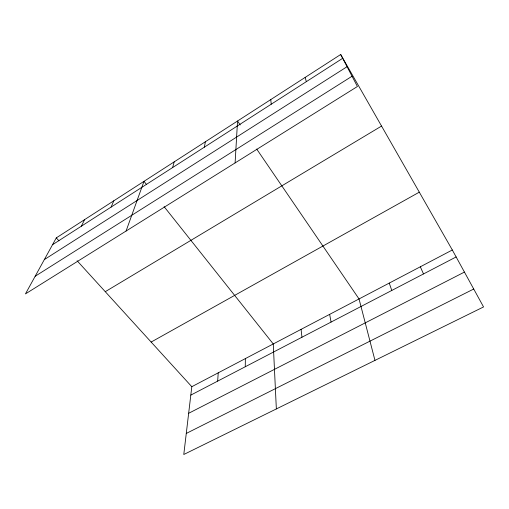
<?xml version="1.0" encoding="UTF-8"?>
<svg xmlns="http://www.w3.org/2000/svg" width="509" height="509" viewBox="0 0 509 509"><rect width="100%" height="100%" fill="white"/><g stroke="black" fill="none" stroke-linecap="round" stroke-linejoin="round"><path stroke-width="0.76" d="M245.262 366.747L245.37 358.591M235.101 162.918L237.544 121.015L240.216 124.928M217.667 381.12L218.227 372.836M77.094 260.748L191.804 386.7L183.781 454.499L483.55 306.94L452.323 249.995L340.686 54.501L56.283 237.894L25.45 293.903L357.413 86.505L340.686 54.501M204.402 147.146L205.362 141.763M172.608 167.576L174.193 161.862M126.067 231.041L143.99 181.338L146.439 184.423M111.102 207.087L113.831 200.781M81.351 226.2L84.615 219.627M52.529 244.714L342.678 58.312M44.34 259.59L347.068 66.704M35.166 276.253L352.05 76.242M105.268 291.682L381.553 126.067M151.148 342.061L419.301 192.167M191.804 386.7L452.323 249.995M190.811 395.105L456.134 256.95M188.661 413.289L464.437 272.086M186.275 433.433L473.726 289.023M56.283 237.894L58.955 240.827M164.108 206.648L273.257 343.957L276.349 408.937M256.701 149.067L359.042 298.948L374.968 360.391M420.332 266.78L423.494 273.944M389.251 283.093L391.79 290.448M305.152 77.413L306.329 81.663M329.66 314.365L331.06 322.076M301.073 329.361L301.952 337.232M270.788 99.573L271.208 104.23"/></g></svg>
